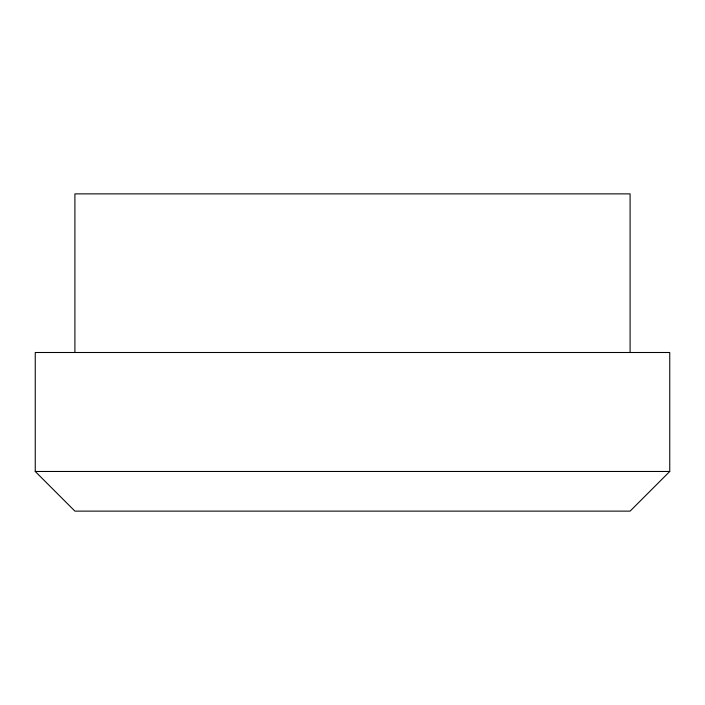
<?xml version="1.0" encoding="UTF-8"?>
<svg xmlns="http://www.w3.org/2000/svg" width="705" height="705" viewBox="0 0 705 705"><rect width="100%" height="100%" fill="white"/><g stroke="black" fill="none" stroke-linecap="round" stroke-linejoin="round"><path stroke-width="1.06" d="M669.75 471.469L630.094 511.125L74.906 511.125L35.25 471.469L35.25 352.5L669.75 352.5L669.75 471.469L35.25 471.469M630.094 352.5L630.094 193.875L74.906 193.875L74.906 352.5"/></g></svg>
